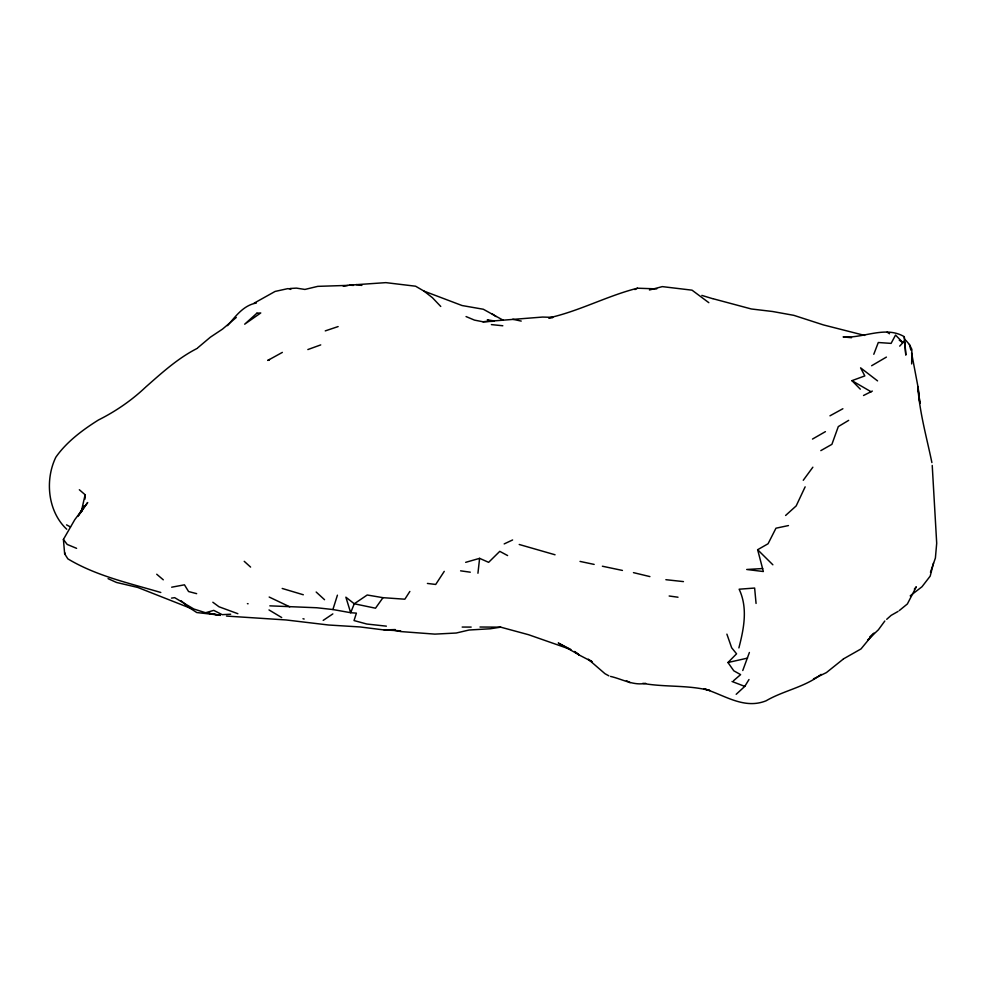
<?xml version="1.0" encoding="UTF-8"?>
<svg xmlns="http://www.w3.org/2000/svg" width="986" height="986" viewBox="0 0 986 986"><rect width="100%" height="100%" fill="white"/><g stroke="black" fill="none" stroke-linecap="round" stroke-linejoin="round"><path stroke-width="1.48" d="M911.668 363.957L911.853 349.34L909.425 344.521L905.912 340.38M84.956 499.138L85.116 494.738L79.336 489.746M477.939 573.236L479.615 558.347L488.625 562.34L499.766 551.347L507.605 555.562M81.135 512.412L85.116 494.738M738.884 647.913C743.875 628.723 748.029 607.98 739.13 589.209L754.635 588.05L756.065 603.444M933.52 563.031L930.192 576.12L921.996 586.744L910.214 595.84M269.831 605.848L316.826 607.758L332.898 609.533L337.422 595.174M742.766 670.505L749.397 652.473M930.464 572.237L935.394 558.051L936.7 543.237L932.226 465.429M873.793 354.282L878.292 342.512L891.085 343.387L895.547 335.067L902.929 342.623L899.7 346.135M81.813 511.29L83.835 506.114L77.993 516.381M160.804 592.487C129.191 583.133 96.517 576.046 67.861 558.865L64.645 553.775L63.412 539.441L74.788 519.659L87.68 502.527L78.868 515.123M805.143 486.85L796.183 505.904L785.608 515.468M736.185 694.304L744.775 686.392L748.99 679.527M409.856 591.44L404.852 599.205L382.987 597.676L367.211 595.002L354.27 603.777L350.671 612.713L332.898 609.533M444.255 571.362L435.713 584.451L427.406 583.441M851.534 337.705L843.104 336.929C863.268 338.58 885.095 325.429 904.211 336.657L904.754 339.887L902.929 342.623L899.269 340.207M227.507 325.651C235.592 316.432 243.259 305.352 256.36 303.022M382.987 597.676L375.506 608.202L354.27 603.777L345.876 597.183L350.671 612.713L356.402 613.132L354.036 620.564L366.804 624.027L386.364 626.159M803.257 480.281L812.858 467.204M884.824 620.995L878.427 629.746L867.606 640.05M914.355 589.11L916.314 586.781L907.366 603.962L899.244 610.593M64.645 553.775L65.249 553.134M886.71 619.319L891.147 615.363L898.024 611.456M869.677 636.956L874.003 633.148L861.012 648.924L843.252 659.018M145.608 387.153C161.655 373.028 177.616 358.423 196.806 348.6M145.127 387.609C131.311 400.624 115.535 411.409 98.588 419.925L98.218 420.135C82.467 430.019 66.469 441.987 55.832 457.233C44.715 480.096 47.809 511.524 66.728 529.235M733.547 680.722L740.609 674.621L733.794 670.8L727.964 662.518L736.567 653.817L731.661 647.79L726.892 634.134M236.283 317.467L222.503 329.114L210.375 337.187L197.41 348.107M842.87 659.4L826.379 672.612L813.475 678.861M332.837 613.908L323.198 620.391M886.414 357.092L871.636 365.732M254.154 303.146L275.094 291.437L287.949 288.602L290.784 289.403M863.526 395.485L872.339 391.072M848.663 420.369L838.297 426.593L831.901 444.341L820.82 450.627M812.489 439.066L825.418 431.646M762.659 568.54L746.71 569.489L763.349 571.523L757.642 549.72L768.069 543.754L775.97 528.2L788.467 525.563M268.882 359.841L269.449 359.533L267.785 360.432L282.353 352.396M829.965 415.821L842.882 408.734M634.972 289.564L637.461 288.208L656.738 288.886M821.116 674.362C804.786 687.242 783.796 690.447 766.06 700.812C743.826 709.735 724.266 694.847 703.856 688.758M504.191 543.915L512.609 539.958M860.31 389.174L851.941 380.658L864.821 375.912L860.593 367.84L877.565 380.892M307.842 349.562L320.721 344.903M325.257 330.889L338.124 326.576M465.675 562.34L479.615 558.347M637.461 288.208C607.142 295.862 579.287 311.157 548.635 317.936L552.69 317.64M649.441 289.995L662.309 286.618L692.036 290.167L708.823 302.677M727.964 662.518L747.536 658.118M343.301 286.31L349.229 285.164L385.859 282.637L415.587 286.211L424.005 291.116L432.398 297.686L440.754 306.449M171.675 587.2L184.456 584.821L188.572 591.538L196.658 593.658M570.943 649.54L528.558 634.713L500.678 627.158L490.375 628.76L469.065 630.017L456.21 633.024L434.888 634.121L400.809 631.57L392.354 629.881L395.201 630.153M171.515 598.108L174.67 597.664L193.848 609.015L205.039 612.577L220.359 615.363L205.63 612.725L213.765 610.371L222.183 614.66L230.675 614.216M466.058 316.568L474.488 320.117L482.955 321.769L542.571 317.061L552.542 317.356M645.633 683.323C633.308 685.849 622.178 679.071 610.544 676.408M290.069 288.504L296.441 288.122L304.908 289.44L317.763 286.359L347.553 285.398M482.955 321.769L492.926 321.3M395.3 629.561L383.874 629.931L360.173 626.96L328.523 625.001L286.002 619.947L226.497 616.065M462.175 627.059L471.16 627.084M479.997 627.022L500.678 627.158M349.229 285.164L353.493 285.41M384.133 629.918L400.649 630.83M864.648 335.425L823.495 324.936L793.841 315.347L772.593 311.502L751.332 308.975L713.211 298.77M491.398 324.604L502.811 325.762M665.87 579.694L683.446 581.604M218.029 614.931L196.769 612.54L188.363 607.08L181.214 600.844M669.161 596L678.011 597.22M356.045 284.597L361.874 285.41M460.598 570.832L470.285 572.188M494.368 320.955L487.306 319.858L489.808 320.955M642.773 683.372C664.995 687.365 687.821 684.802 709.834 690.533L704.066 688.783M247.424 603.654L248.102 603.765M622.425 570.438L602.384 566.223M633.468 572.632L649.91 576.6M580.027 561.416L594.164 564.411M512.769 319.267L521.224 321.091M302.985 618.74L304.156 619.035M555.044 554.773L519.215 544.482M282.206 588.457L303.318 594.768M701.835 295.406L712.705 298.696M237.86 613.699L218.991 606.772L212.84 602.236M424.005 291.116L462.064 305.537L483.313 309.247L503.168 320.204M732.031 681.486L744.775 686.392M76.588 548.339L67.184 544.432L63.412 539.441M191.259 608.535L137.744 587.446L116.508 582.455L108.078 578.659M269.178 597.035L289.761 606.834M569.674 648.887L558.224 643.008L579.349 655.024L574.555 651.536M66.543 524.86L70.487 526.968M608.843 675.829L604.973 673.697L588.248 659.24L592.068 661.705L579.546 655.197L574.591 651.573M626.43 680.66L630.042 682.694M851.941 380.658L871.156 391.799M268.993 609.927L281.7 617.544M887.104 332.146L889.532 333.761M492.088 313.831L496.02 316.555M156.725 574.234L163.294 579.817M244.22 561.317L250.592 567.086M316.173 592.031L324.542 599.71M757.642 549.72L772.864 564.793M909.425 344.521L910.854 350.079M911.569 352.852L918.176 387.818L919.913 403.373L917.843 386.611C919.531 412.505 926.704 437.402 931.893 462.582M904.211 336.657L904.458 339.504M904.704 342.339L905.814 355.108L904.754 339.887M256.902 313.191L244.676 324.197L260.748 312.956L256.902 313.191"/></g></svg>
